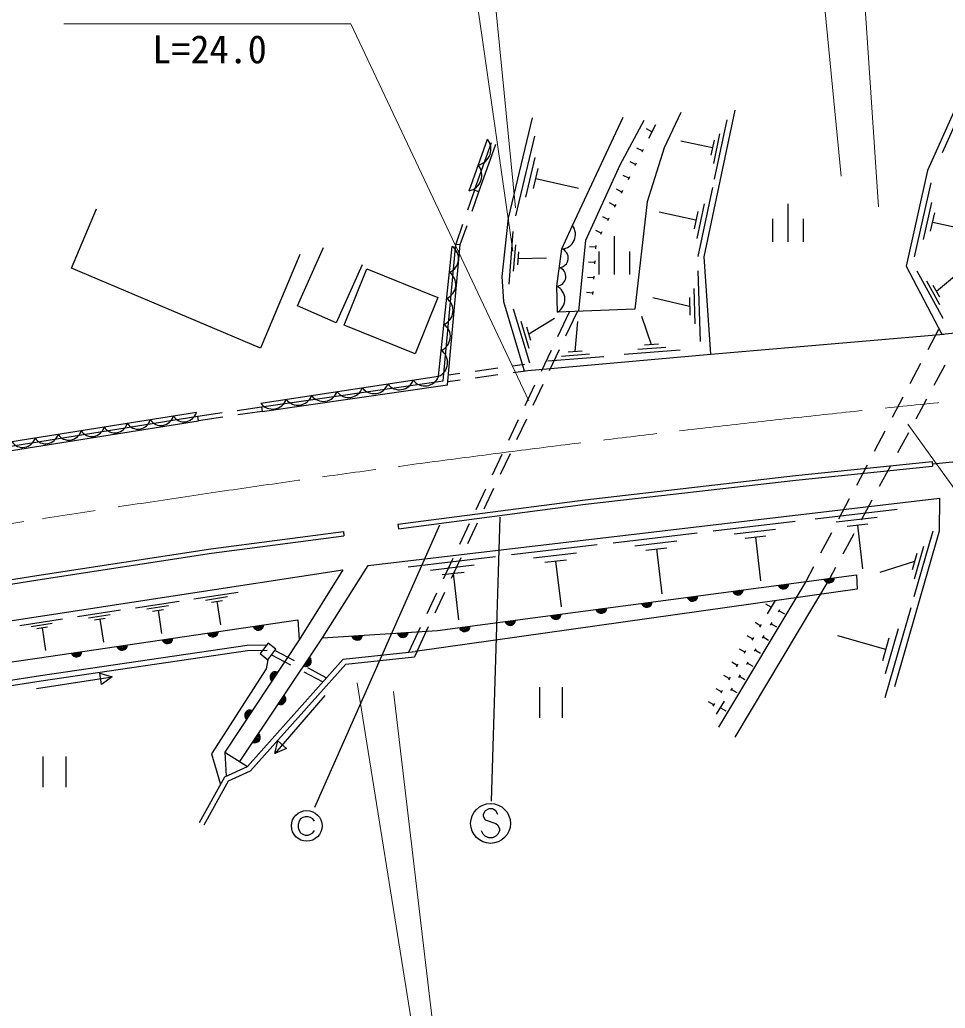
# Model space of a CAD drawing. Units: millimetres, scale not verified. Extents: x 40000 to 680000, y 20000 to 380000.
# Drawn here: x 386878 to 447298, y 262737 to 327253 of the extents above; entities that cross this region are included whole.
import ezdxf
from ezdxf.enums import TextEntityAlignment as Align

# ---------------------------------------------------------------- set-up
doc = ezdxf.new("R2010")
doc.units = ezdxf.units.MM
doc.header["$LTSCALE"] = 1000
doc.linetypes.add('CHAIN', pattern=[18.5, 12, -1.5, 3.5, -1.5])
for name, color, linetype, lineweight in [('M-BGD', 7, 'Continuous', 25), ('M-BMK', 2, 'CHAIN', 13), ('M-STR-HTXT', 7, 'Continuous', 13), ('M-STR-STRC', 7, 'Continuous', 25)]:
    doc.layers.add(name, color=color, linetype=linetype, lineweight=lineweight)
doc.styles.add('ＭＳ ゴシック', font='')
doc.styles.get('ＭＳ ゴシック').set_extended_font_data('MS Gothic')

msp = doc.modelspace()

# ---------------------------------------------------------------- linework, layer by layer
at = {"layer": 'M-BGD'}
for p, q in [((447116, 318585), (449348, 323569)), ((422959, 313821), (426264, 320887)), ((433032, 320731), (432216, 316856)), ((428152, 319946), (427795, 320125)), ((428376, 320393), (427929, 319499)), ((416217, 316087), (417409, 319461)), ((419254, 314455), (420501, 319649)), ((432209, 319387), (432005, 318418)), ((432570, 319817), (432162, 317879)), ((416563, 316120), (417671, 319242)), ((416846, 316019), (417954, 319142)), ((427526, 318694), (427169, 318872)), ((427571, 318783), (427482, 318604)), ((432107, 318902), (430040, 319338)), ((419912, 315670), (420535, 318268)), ((420414, 316236), (420726, 317535)), ((427079, 317799), (426721, 317978)), ((427124, 317889), (427034, 317710)), ((420570, 316886), (423350, 316262)), ((426632, 316905), (426274, 317084)), ((426677, 316994), (426587, 316815)), ((426185, 316010), (425827, 316189)), ((432102, 316314), (431150, 311792)), ((445288, 311774), (446381, 316615)), ((416563, 316120), (416116, 314835)), ((416408, 314771), (416846, 316019)), ((416846, 316019), (416563, 316120)), ((426229, 316100), (426140, 315921)), ((425738, 315116), (425380, 315295)), ((425782, 315205), (425693, 315026)), ((431562, 315247), (431086, 312986)), ((437028, 315249), (437028, 312749)), ((445884, 312911), (446430, 315332)), ((425290, 314221), (424933, 314400)), ((425335, 314311), (425246, 314132)), ((431023, 314180), (428611, 314687)), ((431142, 314745), (430904, 313614)), ((436028, 314249), (436028, 312749)), ((438028, 314249), (438028, 312749)), ((446343, 313444), (446616, 314654)), ((415787, 313891), (415339, 312606)), ((415638, 312578), (416076, 313827)), ((446480, 314049), (449062, 313466)), ((418825, 309990), (419094, 313437)), ((424843, 313327), (424485, 313506)), ((424888, 313416), (424798, 313238)), ((425675, 313130), (425675, 310630)), ((415339, 312606), (415638, 312578)), ((419122, 310834), (419257, 312557)), ((424478, 312410), (424079, 312436)), ((424484, 312510), (424471, 312311)), ((405171, 311939), (402589, 305826)), ((419385, 311247), (419453, 312109)), ((419419, 311678), (421262, 311716)), ((424675, 312130), (424675, 310630)), ((426675, 312130), (426675, 310630)), ((424413, 311413), (424014, 311438)), ((424419, 311512), (424406, 311313)), ((424348, 310415), (423949, 310441)), ((424354, 310514), (424341, 310315)), ((431151, 310876), (431304, 306257)), ((447162, 307764), (445473, 310852)), ((446729, 309533), (448165, 310742)), ((430882, 309711), (430958, 307402)), ((446945, 308649), (446101, 310193)), ((446940, 309147), (446518, 309919)), ((424283, 309417), (423884, 309443)), ((424289, 309517), (424276, 309317)), ((430612, 308546), (428213, 309111)), ((430593, 309123), (430631, 307969)), ((420169, 304850), (419119, 308374)), ((420114, 306752), (421786, 307777)), ((422009, 306587), (422771, 308200)), ((422537, 306629), (423289, 308221)), ((428130, 306039), (427479, 307889)), ((420141, 305801), (419616, 307563)), ((420245, 306312), (419982, 307193)), ((423139, 305594), (423302, 307548)), ((431986, 305419), (447198, 306736)), ((446857, 307033), (446157, 305706)), ((429065, 305867), (427232, 305723)), ((428588, 306075), (427671, 306004)), ((420941, 304327), (421582, 305683)), ((425010, 305249), (421345, 304962)), ((421469, 304368), (422110, 305724)), ((424075, 305421), (422242, 305278)), ((423598, 305630), (422681, 305558)), ((430001, 305694), (426335, 305408)), ((416600, 304325), (418086, 304533)), ((419076, 304671), (419828, 304776)), ((445691, 304822), (444992, 303495)), ((447272, 304698), (446558, 303379)), ((414858, 304082), (415610, 304187)), ((416610, 303885), (418095, 304093)), ((419086, 304231), (419888, 304343)), ((414817, 303635), (415619, 303747)), ((419873, 302066), (420514, 303422)), ((420401, 302108), (421042, 303464)), ((444525, 302610), (443826, 301283)), ((401077, 301757), (402669, 301992)), ((402669, 301992), (402712, 301695)), ((446083, 302499), (445370, 301180)), ((398495, 301376), (400088, 301611)), ((398542, 301079), (398495, 301376)), ((400132, 301314), (398542, 301079)), ((402712, 301695), (401122, 301460)), ((418806, 299806), (419446, 301162)), ((419333, 299847), (419974, 301204)), ((443359, 300399), (442660, 299072)), ((444894, 300300), (444181, 298981)), ((417738, 297545), (418378, 298901)), ((418265, 297587), (418906, 298943)), ((442193, 298187), (441494, 296860)), ((443705, 298101), (442992, 296781)), ((446434, 298411), (446464, 298112)), ((446449, 298262), (448003, 298429)), ((416670, 295285), (417311, 296641)), ((417198, 295326), (417838, 296683)), ((441027, 295976), (440328, 294649)), ((442516, 295902), (441803, 294582)), ((438798, 294673), (444163, 295305)), ((411555, 294334), (411594, 294037)), ((415602, 293024), (416243, 294381)), ((416130, 293066), (416770, 294422)), ((432143, 293890), (437509, 294522)), ((440181, 294473), (442864, 294789)), ((440894, 294195), (442235, 294353)), ((441565, 294274), (441902, 291412)), ((408003, 293858), (408042, 293561)), ((425620, 293122), (431095, 293767)), ((433527, 293690), (436209, 294006)), ((434240, 293412), (435581, 293569)), ((439862, 293764), (439162, 292437)), ((441327, 293702), (440614, 292383)), ((446481, 293868), (445249, 289586)), ((418983, 292341), (424570, 292999)), ((427031, 292918), (429769, 293241)), ((434910, 293491), (435247, 290629)), ((420423, 292133), (423217, 292462)), ((427759, 292634), (429128, 292795)), ((428443, 292715), (428787, 289794)), ((445448, 292427), (445140, 291356)), ((445887, 292880), (445272, 290739)), ((412231, 291547), (417932, 292218)), ((413701, 291334), (416552, 291670)), ((414534, 290764), (415175, 292120)), ((415062, 290806), (415703, 292162)), ((421166, 291843), (422563, 292007)), ((421864, 291925), (422215, 288945)), ((445294, 291892), (443028, 291178)), ((414458, 291038), (415884, 291206)), ((415171, 291122), (415529, 288081)), ((438696, 291553), (438189, 290592)), ((440138, 291503), (439759, 290801)), ((438189, 290592), (432491, 281076)), ((439759, 290801), (433554, 280439)), ((398246, 289462), (401133, 289903)), ((413466, 288503), (414107, 289860)), ((413994, 288545), (414635, 289901)), ((394426, 288877), (397276, 289314)), ((398998, 289380), (400441, 289601)), ((399388, 289243), (400110, 289353)), ((399749, 289298), (399984, 287758)), ((435936, 288909), (435591, 289112)), ((436189, 289340), (435682, 288478)), ((390641, 288299), (393455, 288729)), ((391373, 288219), (392780, 288434)), ((395167, 288796), (396593, 289014)), ((395553, 288661), (396265, 288770)), ((395909, 288715), (396142, 287195)), ((436402, 288600), (436506, 288771)), ((436454, 288685), (436796, 288479)), ((445041, 288864), (443351, 282989)), ((386891, 287725), (389670, 288150)), ((387614, 287646), (389004, 287859)), ((391754, 288085), (392457, 288192)), ((392105, 288139), (392335, 286637)), ((435226, 287702), (434881, 287905)), ((435277, 287788), (435176, 287616)), ((435885, 287744), (435989, 287915)), ((435937, 287829), (436279, 287623)), ((387990, 287514), (388685, 287620)), ((388337, 287567), (388564, 286085)), ((412277, 285986), (413039, 287599)), ((412814, 286048), (413567, 287641)), ((444227, 287508), (443382, 284570)), ((434719, 286840), (434375, 287043)), ((434770, 286926), (434669, 286754)), ((435368, 286888), (435472, 287059)), ((435420, 286973), (435763, 286767)), ((443413, 286152), (440279, 287053)), ((443624, 286886), (443201, 285417)), ((403546, 286095), (404784, 285438)), ((412814, 286048), (412653, 285674)), ((434213, 285978), (433868, 286181)), ((434263, 286064), (434162, 285892)), ((434852, 286032), (434955, 286203)), ((434903, 286117), (435246, 285911)), ((403322, 285804), (404548, 285153)), ((433706, 285116), (433361, 285319)), ((433757, 285202), (433655, 285030)), ((434335, 285176), (434438, 285347)), ((434386, 285261), (434729, 285054)), ((392108, 284615), (392906, 284358)), ((392221, 283874), (392108, 284615)), ((405431, 284684), (406656, 284033)), ((405667, 284969), (406904, 284311)), ((387964, 283600), (392906, 284358)), ((392906, 284358), (392221, 283874)), ((433199, 284254), (432854, 284456)), ((433250, 284340), (433149, 284168)), ((433818, 284320), (433921, 284491)), ((433870, 284405), (434212, 284198)), ((420799, 283698), (420799, 281698)), ((422299, 283698), (422299, 281698)), ((432693, 283392), (432348, 283594)), ((432743, 283478), (432642, 283305)), ((433301, 283464), (433404, 283635)), ((433353, 283549), (433695, 283342)), ((406802, 283141), (403523, 279367)), ((432186, 282530), (431841, 282732)), ((432237, 282616), (432135, 282443)), ((432371, 281923), (432887, 282779)), ((432629, 282351), (432971, 282144)), ((403523, 279367), (403731, 280179)), ((403731, 280179), (404298, 279687)), ((400276, 279455), (401736, 278519)), ((404298, 279687), (403523, 279367)), ((388382, 279169), (388382, 277169)), ((389882, 279169), (389882, 277169))]:
    msp.add_line(p, q, dxfattribs=at)
for points in [[(449585, 325076), (446149, 317405), (444739, 311160), (447085, 306726), (452985, 307311), (454131, 313876), (458688, 324779)], [(420332, 320859), (418754, 314312), (418351, 310501), (418452, 308873), (419812, 304333), (431986, 305419), (431558, 311789), (433573, 321358)], [(430039, 321198), (428948, 318898), (427840, 315373), (427034, 308373), (421986, 308169)], [(423371, 308225), (423838, 312875), (426071, 317777), (427632, 320698)], [(402589, 305826), (390251, 311038), (391888, 314913)], [(421986, 308169), (421946, 309875), (422270, 312294), (422959, 313821)], [(402620, 302221), (414219, 303984), (415109, 312461)], [(402669, 301992), (414521, 303693), (415339, 312606)], [(402712, 301695), (414798, 303429), (415638, 312578)], [(409225, 311268), (407524, 307463), (405017, 308584), (406718, 312389)], [(373543, 296884), (386419, 299453), (398495, 301376)], [(373628, 298462), (373707, 297113), (386370, 299720), (398406, 301634)], [(373596, 296589), (386471, 299158), (398542, 301079)], [(411555, 294334), (423781, 295930), (437518, 297500), (446434, 298411)], [(411594, 294037), (423817, 295633), (437550, 297202), (446464, 298112)], [(406638, 286914), (409613, 291641), (446920, 296032), (446897, 293866), (443977, 283720)], [(375511, 288992), (388001, 290988), (399352, 292731), (408003, 293858)], [(375558, 288696), (388047, 290691), (399394, 292434), (408042, 293561)], [(374720, 286268), (407965, 291353), (405121, 286792)], [(401238, 278838), (406638, 286914), (414147, 287385), (441503, 291034)], [(441503, 291034), (441544, 290094), (412682, 286030)], [(378990, 274912), (374266, 280514), (376118, 283857), (388014, 285584), (405042, 288095), (405121, 286792), (400276, 279455), (400350, 277893)], [(379411, 275283), (375665, 280567), (376910, 282681), (388230, 284449), (401727, 286437), (403024, 286458)], [(379696, 275486), (376082, 280585), (377128, 282360), (388282, 284103), (401755, 286087), (403030, 286108)], [(398602, 274869), (400267, 277840), (401736, 278519), (407986, 285524), (412682, 286030)], [(398907, 274698), (400516, 277570), (401949, 278231), (408157, 285190), (412653, 285674)], [(403076, 285485), (402961, 284878), (399388, 279332), (399987, 277340)]]:
    msp.add_lwpolyline(points, dxfattribs=at)
for points in [[(412684, 305448), (408062, 307317), (409546, 310989), (414168, 309120)], [(403076, 285485), (403600, 286165), (403086, 286559), (402563, 285879)]]:
    msp.add_lwpolyline(points, close=True, dxfattribs=at)
for centre, radius, start, end in [((416592, 318801), 1050, 282.14332, 38.9468), ((415996, 317114), 1050, 282.14332, 38.9468), ((422203, 313243), 952, 274.08491, 37.40725), ((414546, 311663), 977, 293.21792, 54.79951), ((422068, 311705), 622, 273.6971, 71.02103), ((421906, 310496), 622, 273.6971, 71.02103), ((414368, 309968), 977, 293.21792, 54.79951), ((421488, 309010), 978, 300.61083, 62.08495), ((414190, 308272), 977, 293.21792, 54.79951), ((414012, 306577), 977, 293.21792, 54.79951), ((413835, 304881), 977, 293.21792, 54.79951), ((413323, 304305), 952, 216.99804, 340.28238), ((408352, 303550), 952, 216.99804, 340.28238), ((410009, 303801), 952, 216.99804, 340.28238), ((411666, 304053), 952, 216.99804, 340.28238), ((405038, 303046), 952, 216.99804, 340.28238), ((406695, 303298), 952, 216.99804, 340.28238), ((403380, 302794), 952, 216.99804, 340.28238), ((396098, 301601), 830, 212.4706, 345.59774), ((397602, 301840), 830, 212.4706, 345.59774), ((391584, 300883), 830, 212.4706, 345.59774), ((393089, 301122), 830, 212.4706, 345.59774), ((394593, 301362), 830, 212.4706, 345.59774), ((388575, 300405), 830, 212.4706, 345.59774), ((390080, 300644), 830, 212.4706, 345.59774), ((387071, 300166), 830, 212.4706, 345.59774), ((436739, 290453), 354, 196.39528, 358.80046), ((436739, 290453), 283, 198.61932, 356.57642), ((436739, 290453), 212, 202.36565, 352.8301), ((436739, 290453), 142, 210.07738, 345.11837), ((436739, 290453), 100, 220.39504, 334.8007), ((439713, 290850), 354, 196.39528, 358.80046), ((439713, 290850), 283, 198.61932, 356.57642), ((439713, 290850), 212, 202.36565, 352.8301), ((439713, 290850), 142, 210.07738, 345.11837), ((439713, 290850), 100, 220.39504, 334.8007), ((433765, 290057), 354, 196.39528, 358.80046), ((433765, 290057), 283, 198.61932, 356.57642), ((433765, 290057), 212, 202.36565, 352.8301), ((433765, 290057), 142, 210.07738, 345.11837), ((433765, 290057), 100, 220.39504, 334.8007), ((427818, 289263), 354, 196.39528, 358.80046), ((427818, 289263), 283, 198.61932, 356.57642), ((427818, 289263), 212, 202.36565, 352.8301), ((427818, 289263), 142, 210.07738, 345.11837), ((427818, 289263), 100, 220.39504, 334.8007), ((430792, 289660), 354, 196.39528, 358.80046), ((430792, 289660), 283, 198.61932, 356.57642), ((430792, 289660), 212, 202.36565, 352.8301), ((430792, 289660), 142, 210.07738, 345.11837), ((430792, 289660), 100, 220.39504, 334.8007), ((421871, 288470), 354, 196.39528, 358.80046), ((421871, 288470), 283, 198.61932, 356.57642), ((421871, 288470), 212, 202.36565, 352.8301), ((421871, 288470), 142, 210.07738, 345.11837), ((421871, 288470), 100, 220.39504, 334.8007), ((424844, 288867), 354, 196.39528, 358.80046), ((424844, 288867), 283, 198.61932, 356.57642), ((424844, 288867), 212, 202.36565, 352.8301), ((424844, 288867), 142, 210.07738, 345.11837), ((424844, 288867), 100, 220.39504, 334.8007), ((402456, 287768), 354, 197.1861, 359.59128), ((402456, 287768), 283, 199.41014, 357.36724), ((402456, 287768), 212, 203.15646, 353.62091), ((418897, 288073), 354, 196.39528, 358.80046), ((418897, 288073), 283, 198.61932, 356.57642), ((418897, 288073), 212, 202.36565, 352.8301), ((418897, 288073), 142, 210.07738, 345.11837), ((418897, 288073), 100, 220.39504, 334.8007), ((399488, 287331), 354, 197.1861, 359.59128), ((399488, 287331), 283, 199.41014, 357.36724), ((399488, 287331), 212, 203.15646, 353.62091), ((399488, 287331), 142, 210.86819, 345.90918), ((399488, 287331), 100, 221.18586, 335.59152), ((402456, 287768), 142, 210.86819, 345.90918), ((402456, 287768), 100, 221.18586, 335.59152), ((411886, 287298), 354, 192.38493, 354.79011), ((411886, 287298), 283, 194.60897, 352.56607), ((411886, 287298), 212, 198.35529, 348.81974), ((411886, 287298), 142, 206.06702, 341.10801), ((411886, 287298), 100, 216.38468, 330.79035), ((415923, 287677), 354, 196.39528, 358.80046), ((415923, 287677), 283, 198.61932, 356.57642), ((415923, 287677), 212, 202.36565, 352.8301), ((415923, 287677), 142, 210.07738, 345.11837), ((415923, 287677), 100, 220.39504, 334.8007), ((393552, 286455), 354, 197.1861, 359.59128), ((396520, 286893), 354, 197.1861, 359.59128), ((396520, 286893), 283, 199.41014, 357.36724), ((396520, 286893), 212, 203.15646, 353.62091), ((396520, 286893), 142, 210.86819, 345.90918), ((396520, 286893), 100, 221.18586, 335.59152), ((408892, 287110), 354, 192.38493, 354.79011), ((408892, 287110), 283, 194.60897, 352.56607), ((408892, 287110), 212, 198.35529, 348.81974), ((408892, 287110), 142, 206.06702, 341.10801), ((408892, 287110), 100, 216.38468, 330.79035), ((390584, 286018), 354, 197.1861, 359.59128), ((390584, 286018), 283, 199.41014, 357.36724), ((390584, 286018), 212, 203.15646, 353.62091), ((390584, 286018), 142, 210.86819, 345.90918), ((390584, 286018), 100, 221.18586, 335.59152), ((393552, 286455), 283, 199.41014, 357.36724), ((393552, 286455), 212, 203.15646, 353.62091), ((393552, 286455), 142, 210.86819, 345.90918), ((393552, 286455), 100, 221.18586, 335.59152), ((405560, 285400), 354, 245.03046, 47.43564), ((405560, 285400), 283, 247.2545, 45.2116), ((405560, 285400), 212, 251.00083, 41.46528), ((405560, 285400), 142, 258.71256, 33.75355), ((405560, 285400), 100, 269.03022, 23.43589), ((403570, 284346), 354, 65.36264, 227.76782), ((403570, 284346), 283, 67.58668, 225.54378), ((403570, 284346), 212, 71.33301, 221.79745), ((403570, 284346), 142, 79.04474, 214.08572), ((403570, 284346), 100, 89.3624, 203.76806), ((403893, 282906), 354, 245.03046, 47.43564), ((403893, 282906), 283, 247.2545, 45.2116), ((403893, 282906), 212, 251.00083, 41.46528), ((403893, 282906), 142, 258.71256, 33.75355), ((403893, 282906), 100, 269.03022, 23.43589), ((401917, 281842), 354, 65.36264, 227.76782), ((401917, 281842), 283, 67.58668, 225.54378), ((401917, 281842), 212, 71.33301, 221.79745), ((401917, 281842), 142, 79.04474, 214.08572), ((401917, 281842), 100, 89.3624, 203.76806), ((402225, 280412), 354, 245.03046, 47.43564), ((402225, 280412), 283, 247.2545, 45.2116), ((402225, 280412), 212, 251.00083, 41.46528), ((402225, 280412), 142, 258.71256, 33.75355), ((402225, 280412), 100, 269.03022, 23.43589)]:
    msp.add_arc(centre, radius, start, end, dxfattribs=at)
at = {"layer": 'M-BMK'}
msp.add_line((362832, 290520), (387137, 294495), dxfattribs=at)
msp.add_arc((552224, -741351), 1048919, 95.0279, 99.05531, dxfattribs=at)
at = {"layer": 'M-STR-HTXT'}
for p, q in [((440504, 317045), (437497, 347927)), ((442948, 315039), (440698, 348145)), ((419236, 314975), (416229, 345856)), ((419078, 312142), (414235, 345661)), ((408499, 326977), (389749, 326977)), ((420102, 302384), (408499, 326977)), ((444849, 300866), (460010, 279783)), ((408896, 283972), (413594, 254793)), ((411279, 283403), (414638, 254915))]:
    msp.add_line(p, q, dxfattribs=at)
at = {"layer": 'M-STR-STRC'}
for p, q in [((414290, 294265), (406112, 275840)), ((418220, 294791), (417659, 276261)), ((417260, 275623), (417142, 275387)), ((417497, 275741), (417260, 275623)), ((417733, 275741), (417497, 275741)), ((417969, 275623), (417733, 275741)), ((418087, 275387), (417969, 275623)), ((405112, 274938), (405062, 274738)), ((405212, 275088), (405112, 274938)), ((405362, 275188), (405212, 275088)), ((405512, 275238), (405362, 275188)), ((405712, 275238), (405512, 275238)), ((405862, 275188), (405712, 275238)), ((406012, 275088), (405862, 275188)), ((406112, 274938), (406012, 275088)), ((417142, 275387), (417142, 275269)), ((417142, 275269), (417260, 275032)), ((417260, 275032), (417969, 274796)), ((405062, 274738), (405062, 274538)), ((405062, 274538), (405112, 274338)), ((405112, 274338), (405212, 274188)), ((406012, 274188), (406112, 274338)), ((417142, 274087), (417024, 274323)), ((417969, 274796), (418087, 274678)), ((418087, 274678), (418206, 274441)), ((418206, 274323), (418087, 274087)), ((418206, 274441), (418206, 274323)), ((405212, 274188), (405362, 274088)), ((405362, 274088), (405512, 274038)), ((405512, 274038), (405712, 274038)), ((405712, 274038), (405862, 274088)), ((405862, 274088), (406012, 274188)), ((417260, 273969), (417142, 274087)), ((417497, 273850), (417260, 273969)), ((417733, 273850), (417497, 273850)), ((417969, 273969), (417733, 273850)), ((418087, 274087), (417969, 273969))]:
    msp.add_line(p, q, dxfattribs=at)
for centre, radius in [((405612, 274638), 1000), ((417615, 274796), 1300)]:
    msp.add_circle(centre, radius, dxfattribs=at)

# ---------------------------------------------------------------- texts
at = {"layer": 'M-STR-HTXT', "style": 'ＭＳ ゴシック'}
msp.add_text('L=24.0', height=1833, dxfattribs=at).set_placement((399266, 323862), align=Align.BOTTOM_CENTER)

doc.saveas('drawing.dxf')
